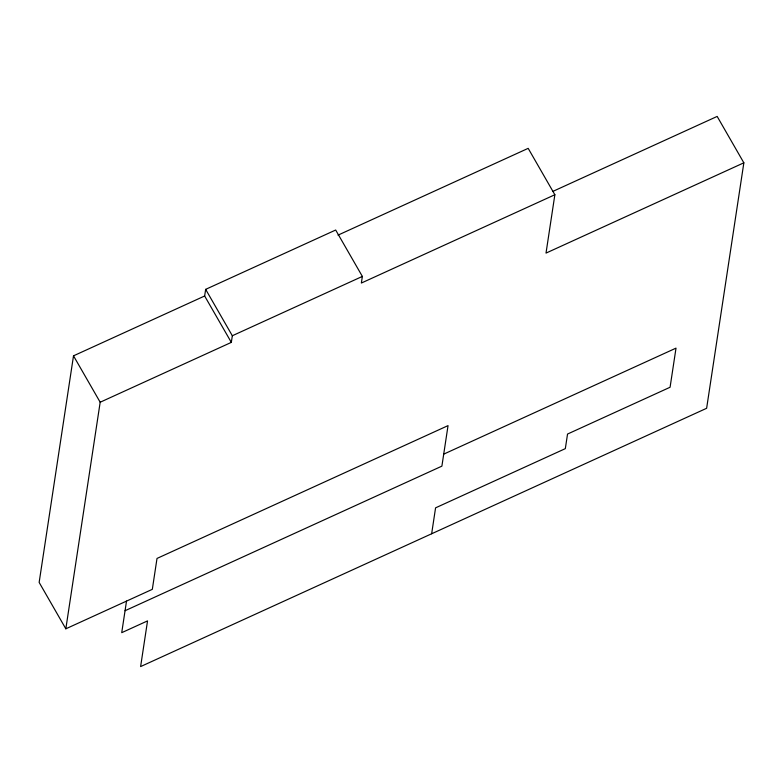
<?xml version="1.0" encoding="UTF-8"?>
<svg xmlns="http://www.w3.org/2000/svg" width="783" height="783" viewBox="0 0 783 783"><rect width="100%" height="100%" fill="white"/><g stroke="black" fill="none" stroke-linecap="round" stroke-linejoin="round"><path stroke-width="1.17" d="M338.011 235.135L528.182 148.349L554.863 194.742L361.354 283.045L362.363 276.419L335.682 230.026L205.655 289.358L204.647 295.994L73.504 355.834L39.15 582.415L65.831 628.808L152.323 589.335L157.011 558.436L448.042 425.619L441.896 466.139L125.055 610.72M65.831 628.808L100.175 402.227L73.504 355.834M126.513 601.109L121.727 632.674L147.537 620.899L140.617 666.578L706.628 408.286L743.85 162.815L717.169 116.422L552.681 191.483M100.175 402.227L231.328 342.386L232.326 335.75L205.655 289.358M431.648 533.771L435.573 507.844L565.326 448.639L567.538 434.046L670.082 387.252L676.013 348.132L443.716 454.14M554.863 194.742L546.015 253.095L743.85 162.815M232.326 335.75L362.363 276.419M204.647 295.994L231.328 342.386"/></g></svg>
